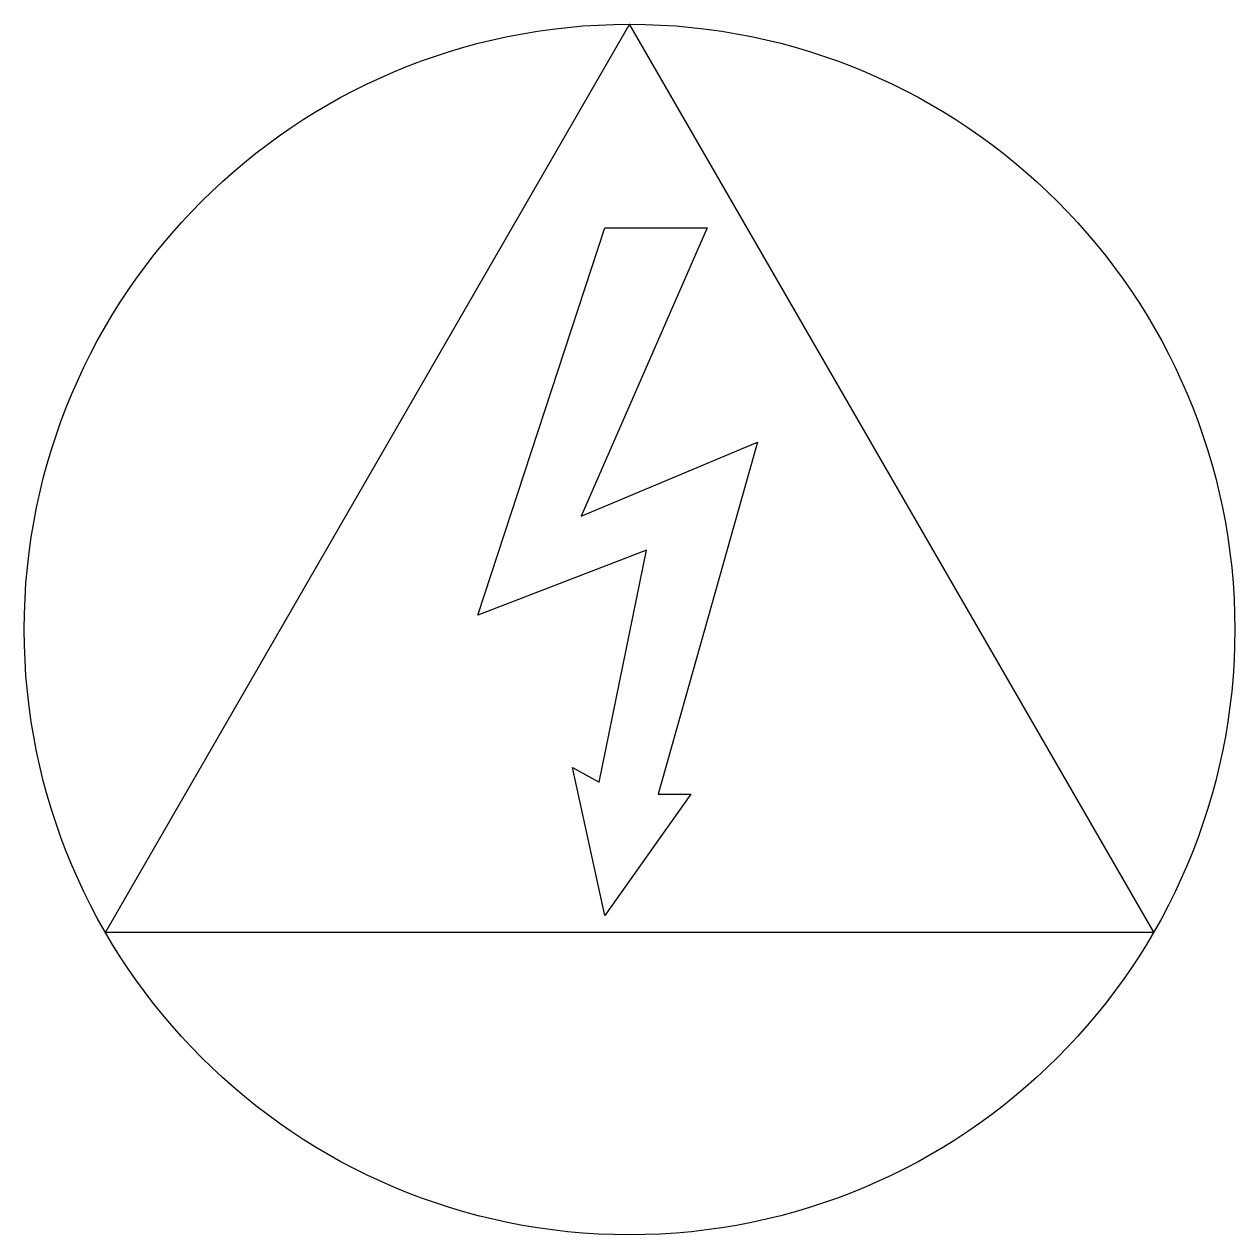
# Model space of a CAD drawing. Extents: x -7.9 to 8.1, y -7.6 to 8.4.
import ezdxf

# ---------------------------------------------------------------- set-up
doc = ezdxf.new("R2010")
doc.units = 0

msp = doc.modelspace()

# ---------------------------------------------------------------- linework, layer by layer
at = {"flags": 128}
msp.add_lwpolyline([(0.072, 8.388), (-6.856, -3.612), (7, -3.612)], close=True, dxfattribs=at)
msp.add_lwpolyline([(-0.253, 5.697), (1.097, 5.697), (-0.565, 1.886), (1.762, 2.863), (0.451, -1.787), (0.882, -1.787), (-0.253, -3.39), (-0.683, -1.436), (-0.331, -1.631), (0.295, 1.437), (-1.934, 0.577)], close=True)
msp.add_circle((0.072, 0.388), 8)

doc.saveas('drawing.dxf')
